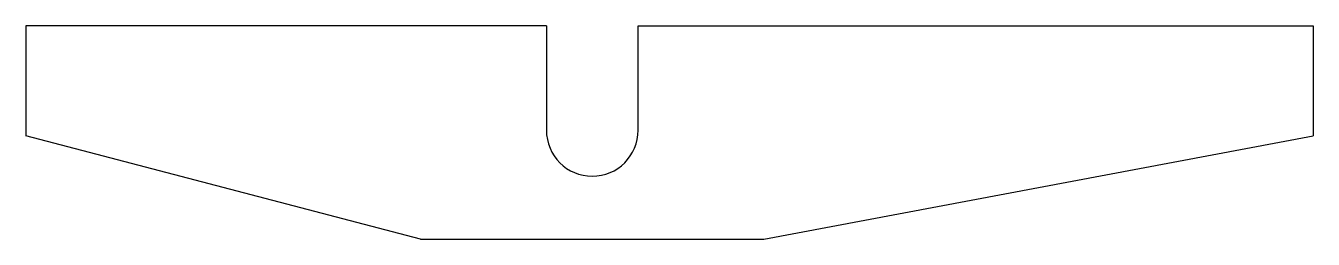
# Model space of a CAD drawing. Header units: inches. Extents: x 871 to 1246, y -51 to 11.
import ezdxf

# ---------------------------------------------------------------- set-up
doc = ezdxf.new("R2010")
doc.units = ezdxf.units.IN
doc.header["$MEASUREMENT"] = 0

msp = doc.modelspace()

# ---------------------------------------------------------------- linework, layer by layer
for p, q in [((1022.37, 11.41), (870.72, 11.41)), ((870.72, 11.41), (870.72, -20.59)), ((1022.37, 11.41), (1022.37, -18.94)), ((1049.07, -18.94), (1049.07, 11.41)), ((1049.07, 11.41), (1245.72, 11.41)), ((1245.72, 11.41), (1245.72, -20.59)), ((985.72, -50.59), (870.72, -20.59)), ((1085.72, -50.59), (1245.72, -20.59))]:
    msp.add_line(p, q)
msp.add_lwpolyline([(985.72, -50.59), (1035.72, -50.59), (1085.72, -50.59)])
msp.add_arc((1035.72, -18.94), 13.35, 180, 0)

doc.saveas('drawing.dxf')
